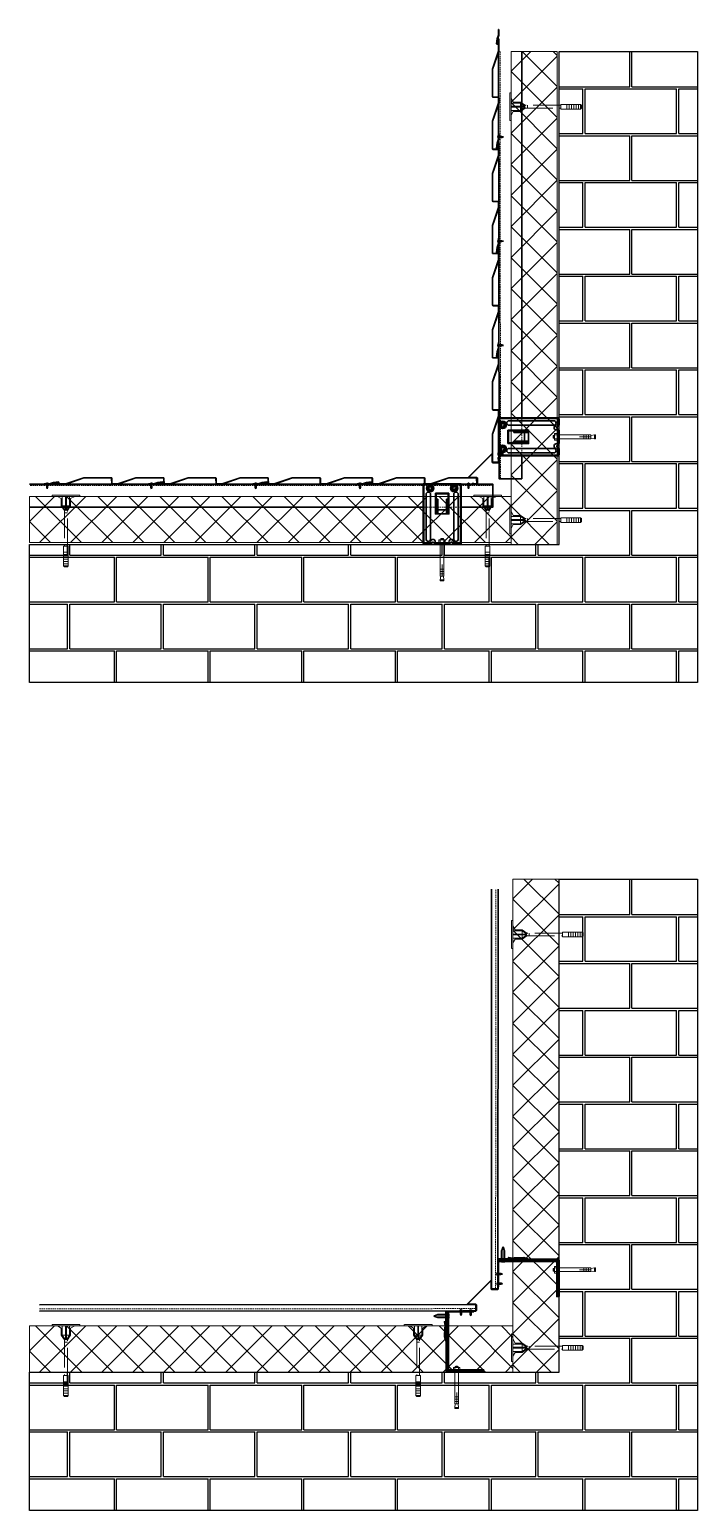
# Model space of a CAD drawing. Header units: millimetres. Extents: x 3616 to 17812, y 1698 to 9799.
# Drawn here: x 13407 to 14855, y 1841 to 5053 of the extents above; entities that cross this region are included whole.
import ezdxf

# ---------------------------------------------------------------- set-up
doc = ezdxf.new("R2010")
doc.units = ezdxf.units.MM
doc.linetypes.add('ACAD_ISO02W100', pattern=[15, 12, -3])
doc.linetypes.add('невидимая2', pattern=[4.7625, 3.175, -1.5875])
for name, color, linetype, lineweight in [('1', 250, 'Continuous', 30), ('2', 5, 'Continuous', 30), ('3', 4, 'Continuous', 15), ('30', 233, 'Continuous', 5), ('4', 233, 'Continuous', 30), ('6', 191, 'Continuous', 30), ('An', 6, 'Continuous', 20), ('brackets 80х80', 250, 'Continuous', 30), ('d1', 4, 'Continuous', 5), ('hatch', 6, 'Continuous', 5), ('hidden', 30, 'невидимая2', 5), ('Siding', 3, 'Continuous', 30)]:
    doc.layers.add(name, color=color, linetype=linetype, lineweight=lineweight)
pattern_1 = [(45, (1316.89, -6083.12), (-33.67596, 33.67596), []), (135, (1316.89, -6083.12), (-33.67596, -33.67596), [])]
pattern_2 = [(45, (1, 542.1392), (-0.56126601, 0.56126601), [])]
pattern_3 = [(45, (1, 592.1392), (-0.56126601, 0.56126601), [])]

# ---------------------------------------------------------------- blocks, each defined once
blk = doc.blocks.new('К2')
at = {"layer": '6'}
for points in [[(9083.7, 1282.7), (9088.5, 1285.4), (9088.5, 1290.9), (9083.7, 1293.7), (9079, 1290.9), (9079, 1285.4)], [(9135.7, 1282.7), (9140.5, 1285.4), (9140.5, 1290.9), (9135.7, 1293.7), (9131, 1290.9), (9131, 1285.4)]]:
    blk.add_lwpolyline(points, close=True, dxfattribs=at)
for centre, radius in [((9083.7, 1288.2), 8), ((9083.7, 1288.2), 6.5), ((9083.7, 1288.2), 5.5), ((9083.7, 1288.2), 4.76), ((9135.7, 1288.2), 8), ((9135.7, 1288.2), 6.5), ((9135.7, 1288.2), 5.5), ((9135.7, 1288.2), 4.76)]:
    blk.add_circle(centre, radius, dxfattribs=at)
at = {"layer": 'brackets 80х80'}
blk.add_line((9096.7, 1240.7), (9122.7, 1240.7), dxfattribs=at)
for points in [[(9125.9, 1167.8, -0.648545), (9133.5, 1167.5, 0.31825), (9135.4, 1166.2), (9148.7, 1166.2, 0.414214), (9150.7, 1168.2), (9150.7, 1297.2), (9068.7, 1297.2), (9068.7, 1168.2, 0.414214), (9070.7, 1166.2), (9084.1, 1166.2, 0.31825), (9086, 1167.5, -0.708231), (9093.5, 1167.5, 0.31825), (9095.4, 1166.2), (9123.7, 1166.2, 0.282892), (9125.9, 1167.8), (9125.9, 1167.8)], [(9069.7, 1297.2), (9069.7, 1169.2, 0.414214), (9071.7, 1167.2), (9083.4, 1167.2, 0.290053), (9085.2, 1168.3, -0.633394), (9094.3, 1168.3, 0.290053), (9096.1, 1167.2), (9123.4, 1167.2, 0.290053), (9125.2, 1168.3, -0.633394), (9134.3, 1168.3, 0.290053), (9136.1, 1167.2), (9147.7, 1167.2, 0.414214), (9149.7, 1169.2), (9149.7, 1297.2)], [(9097.6, 1233), (9098.5, 1234.3), (9098.5, 1263.3, -1), (9100.5, 1263.3), (9100.5, 1234.3), (9101.5, 1233)], [(9121.9, 1233), (9120.9, 1234.3), (9120.9, 1263.3, 1), (9118.9, 1263.3), (9118.9, 1234.3), (9118, 1233)], [(9083.5, 1172.6, 0.317681), (9084.7, 1173.1, -0.786444), (9094.7, 1173.1, 0.315935), (9096.2, 1172.6, 1.393721)], [(9136, 1172.6, -0.317681), (9134.7, 1173.1, 0.786444), (9124.7, 1173.1, -0.315935), (9123.3, 1172.6, -1.393721)]]:
    blk.add_lwpolyline(points, format="xyb", dxfattribs=at)
for points in [[(9074.7, 1274.7, -1), (9084.7, 1274.7), (9084.7, 1177.7, -1), (9074.7, 1177.7)], [(9134.7, 1274.7, -1), (9144.7, 1274.7), (9144.7, 1177.7, -1), (9134.7, 1177.7)]]:
    blk.add_lwpolyline(points, format="xyb", close=True, dxfattribs=at)
for points in [[(9095.2, 1277.2), (9124.2, 1277.2)], [(9095.2, 1277.2), (9095.2, 1232.2), (9124.2, 1232.2), (9124.2, 1277.2)], [(9095.2, 1232.2), (9096.7, 1240.7), (9096.7, 1275.7), (9122.7, 1275.7), (9122.7, 1240.7), (9124.2, 1232.2)]]:
    blk.add_lwpolyline(points, dxfattribs=at)
at = {"layer": 'hidden'}
for points in [[(9079.8, 1286.2, -0.8), (9079.8, 1290.2), (9087.6, 1290.2, -0.8), (9087.6, 1286.2)], [(9131.8, 1286.2, -0.8), (9131.8, 1290.2), (9139.6, 1290.2, -0.8), (9139.6, 1286.2)]]:
    blk.add_lwpolyline(points, format="xyb", close=True, dxfattribs=at)
for centre in [(9083.7, 1288.2), (9135.7, 1288.2)]:
    blk.add_circle(centre, 2.25, dxfattribs=at)
blk = doc.blocks.new('8х70')
at = {"layer": 'An'}
for p, q in [((-4, 3), (-4, 9)), ((-4, 2.6), (-4, 3)), ((-4, 1), (-4, 1.6)), ((-3, 11), (-2, 12)), ((-2, 12), (2, 12)), ((3, 11), (2, 12)), ((4, 3), (4, 9)), ((4, 2.4), (4, 3)), ((4, 1), (4, 1.4)), ((-4, -55), (4, -55)), ((-4, -60), (4, -60)), ((0, -70), (0, -45)), ((-4, -65), (4, -65)), ((-4, -78), (-3, -70)), ((4, -78), (3, -70))]:
    blk.add_line(p, q, dxfattribs=at)
at = {"layer": 'An', "lineweight": 5}
for p, q in [((-2, 12), (-2, 9)), ((2, 12), (2, 9))]:
    blk.add_line(p, q, dxfattribs=at)
at = {"layer": 'An'}
for points in [[(-7.6, 0), (7.6, 0), (7.6, 1), (-7.6, 1)], [(-7, 3), (7, 3), (7, 9), (-7, 9)], [(-4, 0), (4, 0), (4, -70), (-4, -70)], [(-3, 9), (3, 9), (3, 11), (-3, 11)], [(-4, -80), (4, -80), (4, -78), (-4, -78)]]:
    blk.add_lwpolyline(points, close=True, dxfattribs=at)
for points in [[(-7, 3), (0, 2), (0, 1), (-7, 2), (-7, 3)], [(0, 3), (7, 2), (7, 1), (0, 2), (0, 3)]]:
    blk.add_lwpolyline(points, dxfattribs=at)
blk = doc.blocks.new('an7')
at = {"color": 1, "linetype": 'ACAD_ISO02W100', "lineweight": 13, "ltscale": 5}
for p, q in [((12820.4, 8716.5), (12820.4, 8746.7)), ((12831.2, 8726.5), (12811.3, 8726.5)), ((12824.4, 8711.4), (12818.4, 8711.4)), ((12826.3, 8625.8), (12816.2, 8625.8)), ((12826.3, 8620.8), (12816.2, 8620.8)), ((12826.3, 8615.8), (12816.2, 8615.8)), ((12826.3, 8610.7), (12816.2, 8610.7)), ((12826.3, 8605.7), (12816.2, 8605.7)), ((12826.3, 8600.7), (12816.2, 8600.7)), ((12826.3, 8596.2), (12816.2, 8596.2))]:
    blk.add_line(p, q, dxfattribs=at)
for points in [[(12851.6, 8749.7), (12791.2, 8749.7), (12791.2, 8746.7), (12851.6, 8746.7), (12851.6, 8749.7)], [(12803.2, 8746.7), (12811.3, 8741.9), (12811.3, 8726.5), (12818.4, 8716.5), (12818.4, 8639.2)], [(12820.3, 8716.5), (12813.3, 8726.5), (12813.3, 8746.7)], [(12829.1, 8746.7), (12829.1, 8726.5), (12822.3, 8716.5), (12822.3, 8746.7)], [(12824.4, 8639.2), (12824.4, 8716.5), (12831.2, 8726.5), (12831.2, 8741.9), (12840.3, 8746.7)]]:
    blk.add_lwpolyline(points, dxfattribs=at)
blk.add_lwpolyline([(12826.3, 8639.2), (12816.2, 8639.2), (12816.2, 8596.2), (12818.1, 8594), (12824.7, 8594), (12826.3, 8596.2)], close=True, dxfattribs=at)
blk = doc.blocks.new('deco')
at = {"layer": '3'}
for p, q in [((-0.29, 0), (-0.29, 1.2)), ((0.29, 0), (0.29, 1.2))]:
    blk.add_line(p, q, dxfattribs=at)
at = {"layer": '4'}
for p, q in [((0, 1.48), (-0.5, 1)), ((-0.5, 0), (-0.5, 1)), ((0.5, 0), (-0.5, 0)), ((0, 1.48), (0.5, 1)), ((0.5, 0), (0.5, 1)), ((1.52, 0), (-1.52, 0)), ((-1.52, 0), (-1.52, -0.11)), ((-1.52, -0.11), (1.52, -0.11)), ((-0.08, -0.23), (-0.46, -0.23)), ((0.08, -0.17), (-0.08, -0.17)), ((-0.08, -0.17), (-0.08, -0.23)), ((0.08, -0.23), (0.08, -0.17)), ((0.46, -0.23), (0.08, -0.23)), ((1.52, -0.11), (1.52, 0))]:
    blk.add_line(p, q, dxfattribs=at)
for major_axis, start_param, end_param in [((-1.52, 0), 0.791077, 1.266344), ((1.52, 0), -1.266344, -0.791077)]:
    blk.add_ellipse((0, 0.24), major_axis=major_axis, ratio=0.329918, start_param=start_param, end_param=end_param, dxfattribs=at)
blk = doc.blocks.new('К3')
at = {"layer": 'hatch'}
h = blk.add_hatch(dxfattribs=at)
h.set_pattern_fill('ANSI31', color=256, scale=0.25, style=0)
h.set_pattern_definition([(225, (-4367.9386, 16477.5957), (0.561266008, -0.561266008), [])])
h.paths.add_polyline_path([(9280.7, 1297.2), (9220.7, 1297.2), (9220.7, 1253.2), (9219.5, 1253.2), (9219.5, 1297.2), (9219.5, 1298.4), (9280.7, 1298.4)])
h = blk.add_hatch(dxfattribs=at)
h.set_pattern_fill('ANSI31', color=256, scale=0.25, style=0)
h.set_pattern_definition(pattern_3)
h.paths.add_polyline_path([(9221.7, 1297.2), (9221.7, 1290.7), (9220.7, 1290.7), (9220.7, 1297.2)])
h = blk.add_hatch(dxfattribs=at)
h.set_pattern_fill('ANSI31', color=256, scale=0.25, style=0)
h.set_pattern_definition(pattern_3)
h.paths.add_polyline_path([(9220.7, 1277.2), (9221.7, 1277.2), (9221.7, 1285.7), (9220.7, 1285.7)])
h = blk.add_hatch(dxfattribs=at)
h.set_pattern_fill('ANSI31', color=256, scale=0.25, style=0)
h.set_pattern_definition(pattern_2)
edge = h.paths.add_edge_path()
edge.add_line((9230.3, 1166.2), (9225.2, 1166.2))
edge.add_line((9225.2, 1166.2), (9220.7, 1172.2))
edge.add_line((9220.7, 1172.2), (9220.7, 1231.8))
edge.add_arc((9218.7, 1231.8), 2, 0, 18.1873)
edge.add_line((9220.6, 1232.5), (9217.8, 1240.3))
edge.add_arc((9219.7, 1240.9), 2, 176.1109, 198.1873, ccw=False)
edge.add_line((9217.7, 1241.1), (9218.5, 1267))
edge.add_line((9218.5, 1267), (9216.7, 1275.5))
edge.add_line((9216.7, 1275.5), (9217.7, 1275.7))
edge.add_line((9217.7, 1275.7), (9219.5, 1267))
edge.add_line((9219.5, 1267), (9218.7, 1241))
edge.add_arc((9219.7, 1240.9), 1, 176.1109, 198.1873)
edge.add_line((9218.8, 1240.6), (9221.6, 1232.8))
edge.add_arc((9218.7, 1231.8), 3, 0, 18.1873, ccw=False)
edge.add_line((9221.7, 1231.8), (9221.7, 1172.6))
edge.add_line((9221.7, 1172.6), (9225.7, 1167.2))
edge.add_line((9225.7, 1167.2), (9230.3, 1167.2))
edge.add_line((9230.3, 1167.2), (9230.3, 1166.2))
h = blk.add_hatch(dxfattribs=at)
h.set_pattern_fill('ANSI31', color=256, scale=0.25, style=0)
h.paths.add_polyline_path([(9258.3, 1167.2), (9265.7, 1167.2), (9265.7, 1166.2), (9258.3, 1166.2)])
h = blk.add_hatch(dxfattribs=at)
h.set_pattern_fill('ANSI31', color=256, scale=0.25, style=0)
h.set_pattern_definition(pattern_2)
h.paths.add_polyline_path([(9293.7, 1167.2), (9301.7, 1167.2), (9301.7, 1166.2), (9293.7, 1166.2)])
at = {"layer": '2'}
blk.add_lwpolyline([(9280.7, 1297.2), (9220.7, 1297.2), (9220.7, 1253.2), (9219.5, 1253.2), (9219.5, 1297.2), (9219.5, 1298.4), (9280.7, 1298.4)], close=True, dxfattribs=at)
at = {"layer": 'brackets 80х80'}
blk.add_line((9221.7, 1297.2), (9221.7, 1172.6), dxfattribs=at)
for points in [[(9220.7, 1297.2), (9220.7, 1168.2, 0.414214), (9222.7, 1166.2), (9301.7, 1166.2), (9301.7, 1171.2), (9225.7, 1171.2), (9225.7, 1297.2)], [(9230.3, 1166.2), (9230.3, 1166.2), (9230.3, 1166.2), (9230.3, 1166.2), (9230.3, 1166.2), (9225.2, 1166.2), (9220.7, 1172.2), (9220.7, 1231.8, 0.079524), (9220.6, 1232.5), (9217.8, 1240.3, -0.096626), (9217.7, 1241.1), (9218.5, 1267), (9216.7, 1275.5), (9217.7, 1275.7), (9219.5, 1267), (9218.7, 1241, 0.096626), (9218.8, 1240.6), (9221.6, 1232.8, -0.079524), (9221.7, 1231.8), (9221.7, 1172.6), (9225.7, 1167.2), (9230.3, 1167.2)]]:
    blk.add_lwpolyline(points, format="xyb", close=True, dxfattribs=at)
for points in [[(9221.7, 1297.2), (9221.7, 1290.7), (9220.7, 1290.7), (9220.7, 1297.2)], [(9220.7, 1277.2), (9221.7, 1277.2), (9221.7, 1285.7), (9220.7, 1285.7)], [(9258.3, 1167.2), (9265.7, 1167.2), (9265.7, 1166.2), (9258.3, 1166.2)], [(9293.7, 1167.2), (9301.7, 1167.2), (9301.7, 1166.2), (9293.7, 1166.2)]]:
    blk.add_lwpolyline(points, close=True, dxfattribs=at)
for points in [[(9218.5, 1264.3), (9217.6, 1263.1), (9216.7, 1242.2), (9217.7, 1241.1)], [(9225.7, 1167.2), (9301.7, 1167.2)]]:
    blk.add_lwpolyline(points, dxfattribs=at)
blk.add_lwpolyline([(9301.7, 1168.7), (9259.2, 1168.7, 0.414214), (9257.7, 1167.2), (9257.7, 1167.2)], format="xyb", dxfattribs=at)

msp = doc.modelspace()

# ---------------------------------------------------------------- hatches: boundary and pattern name
h = msp.add_hatch()
h.set_pattern_fill('AR-B816C', color=253, scale=0.5, style=0)
h.set_pattern_definition([(0, (-5302.46, -9299.73), (101.6, 101.6), [198.4375, -4.7625]), (0, (-5404.06, -9294.97), (101.6, 101.6), [198.4375, -4.7625]), (90, (-5302.46, -9299.73), (-101.6, 101.6), [-106.3625, 96.8375]), (90, (-5307.22, -9299.73), (-101.6, 101.6), [-106.3625, 96.8375])])
h.paths.add_polyline_path([(14854.9, 5005.7), (14854.9, 3636.5), (13406.7, 3636.5), (13406.7, 3936.5), (14554.9, 3936.5), (14554.9, 5005.7)])
h = msp.add_hatch()
h.set_pattern_fill('AR-B816C', color=253, scale=0.5, style=0)
h.set_pattern_definition([(0, (-5302.46, -11095.33), (101.6, 101.6), [198.4375, -4.7625]), (0, (-5404.06, -11090.57), (101.6, 101.6), [198.4375, -4.7625]), (90, (-5302.46, -11095.33), (-101.6, 101.6), [-106.3625, 96.8375]), (90, (-5307.22, -11095.33), (-101.6, 101.6), [-106.3625, 96.8375])])
h.paths.add_polyline_path([(14854.9, 3210.1), (14854.9, 1840.9), (13406.7, 1840.9), (13406.7, 2140.9), (14554.9, 2140.9), (14554.9, 3210.1)])
at = {"layer": '30'}
h = msp.add_hatch(dxfattribs=at)
h.set_pattern_fill('ANSI37', color=256, scale=15, style=0)
h.set_pattern_definition(pattern_1)
h.paths.add_polyline_path([(14451, 5005.7), (14451, 3936.5), (14551, 3936.5), (14551, 5005.7)])
h = msp.add_hatch(dxfattribs=at)
h.set_pattern_fill('ANSI37', color=256, scale=15, style=0)
h.set_pattern_definition(pattern_1)
h.paths.add_polyline_path([(13406.7, 4040.4), (14451, 4040.4), (14451, 3940.4), (13406.7, 3940.4)])
h = msp.add_hatch(dxfattribs=at)
h.set_pattern_fill('ANSI37', color=256, scale=15, style=0)
h.set_pattern_definition([(45, (1320.78, -7878.72), (-33.67596, 33.67596), []), (135, (1320.78, -7878.72), (-33.67596, -33.67596), [])])
h.paths.add_polyline_path([(14454.9, 3210.1), (14454.9, 2140.9), (14554.9, 2140.9), (14554.9, 3210.1)])
h = msp.add_hatch(dxfattribs=at)
h.set_pattern_fill('ANSI37', color=256, scale=15, style=0)
h.set_pattern_definition([(45, (1316.89, -7882.61), (-33.67596, 33.67596), []), (135, (1316.89, -7882.61), (-33.67596, -33.67596), [])])
h.paths.add_polyline_path([(13406.7, 2240.9), (14454.9, 2240.9), (14454.9, 2140.9), (13406.7, 2140.9)])

# ---------------------------------------------------------------- linework, layer by layer
at = {"color": 253}
for points in [[(14854.9, 5005.7), (14854.9, 5005.7), (14854.9, 5005.7), (14854.9, 3636.5), (13406.7, 3636.5), (13406.7, 3636.5), (13406.7, 3636.5), (13406.7, 3636.5), (13406.7, 3636.5), (13406.7, 3936.5), (14554.9, 3936.5), (14554.9, 5005.7), (14854.9, 5005.7), (14854.9, 5005.7)], [(14854.9, 3210.1), (14854.9, 3210.1), (14854.9, 3210.1), (14854.9, 1840.9), (13406.7, 1840.9), (13406.7, 1840.9), (13406.7, 1840.9), (13406.7, 1840.9), (13406.7, 1840.9), (13406.7, 2140.9), (14554.9, 2140.9), (14554.9, 3210.1), (14854.9, 3210.1), (14854.9, 3210.1)]]:
    msp.add_lwpolyline(points, close=True, dxfattribs=at)
at = {"layer": '2'}
for points in [[(14423.9, 5005.7), (14424.9, 4078.9), (14473.9, 4078.9), (14473.9, 4128.7)], [(14473.9, 4210.7), (14473.9, 5005.7)], [(13406.7, 4067), (14411.3, 4066.8), (14411.3, 4017.5), (14342.4, 4017.5)], [(14260.4, 4017.5), (13406.7, 4017.5)]]:
    msp.add_lwpolyline(points, dxfattribs=at)
at = {"layer": '30'}
for points in [[(14451, 5005.7), (14451, 3936.5), (14551, 3936.5), (14551, 5005.7)], [(13406.7, 4040.4), (14451, 4040.4), (14451, 3940.4), (13406.7, 3940.4)], [(14454.9, 3210.1), (14454.9, 2140.9), (14554.9, 2140.9), (14554.9, 3210.1)], [(13406.7, 2240.9), (14454.9, 2240.9), (14454.9, 2140.9), (13406.7, 2140.9)]]:
    msp.add_lwpolyline(points, close=True, dxfattribs=at)
at = {"layer": '6'}
for points in [[(14349.3, 4067.3), (14376.3, 4067.3, 0.414214), (14377.3, 4068.3), (14377.3, 4080, 0.414214), (14376.3, 4081), (14359.7, 4081, -0.668179), (14359, 4082.7), (14408.7, 4132.3, -0.668179), (14410.4, 4131.6), (14410.4, 4115, 0.414214), (14411.4, 4114), (14423.4, 4114, 0.414214), (14424.4, 4115), (14424.4, 4142), (14424.9, 4142), (14424.9, 4115, -0.414214), (14423.4, 4113.5), (14411.4, 4113.5, -0.414214), (14409.9, 4115), (14409.9, 4131.6, 0.668179), (14409, 4131.9), (14359.4, 4082.3, 0.668179), (14359.7, 4081.5), (14376.3, 4081.5, -0.414214), (14377.8, 4080), (14377.8, 4068.3, -0.414214), (14376.3, 4066.8), (14349.3, 4066.8)], [(14347.1, 2273.6), (14374.1, 2273.6, 0.414214), (14375.1, 2274.6), (14375.1, 2286.6, 0.414214), (14374.1, 2287.6), (14357.5, 2287.6, -0.668179), (14356.8, 2289.3), (14406.5, 2338.9, -0.668179), (14408.2, 2338.2), (14408.2, 2321.6, 0.414214), (14409.2, 2320.6), (14421.2, 2320.6, 0.414214), (14422.2, 2321.6), (14422.2, 2348.6), (14422.7, 2348.6), (14422.7, 2321.6, -0.414214), (14421.2, 2320.1), (14409.2, 2320.1, -0.414214), (14407.7, 2321.6), (14407.7, 2338.2, 0.668179), (14406.8, 2338.5), (14357.2, 2288.9, 0.668179), (14357.5, 2288.1), (14374.1, 2288.1, -0.414214), (14375.6, 2286.6), (14375.6, 2274.6, -0.414214), (14374.1, 2273.1), (14347.1, 2273.1)]]:
    msp.add_lwpolyline(points, format="xyb", close=True, dxfattribs=at)
at = {"layer": 'hidden'}
for p, q in [((14427.9, 4078.9), (14426.9, 5005.7)), ((14411.3, 4063.8), (13406.7, 4064)), ((14417.3, 2321.6), (14417.8, 3188.8)), ((14421.7, 2321.6), (14422.2, 3188.8)), ((14374.2, 2278.5), (13428, 2278)), ((14374.2, 2274.1), (13428, 2273.6))]:
    msp.add_line(p, q, dxfattribs=at)
for points in [[(14424.4, 5048.1), (14424.4, 5045.1), (14423.9, 5045.1), (14423.9, 5048.1)], [(14424.4, 4821.9), (14424.4, 4818.9), (14423.9, 4818.9), (14423.9, 4821.9)], [(14424.4, 4595.7), (14424.4, 4592.7), (14423.9, 4592.7), (14423.9, 4595.7)], [(14424.4, 4369.6), (14424.4, 4366.6), (14423.9, 4366.6), (14423.9, 4369.6)], [(13443.2, 4067), (13446.2, 4067), (13446.2, 4067.5), (13443.2, 4067.5)], [(13669.4, 4067), (13672.4, 4067), (13672.4, 4067.5), (13669.4, 4067.5)], [(13895.6, 4067), (13898.6, 4067), (13898.6, 4067.5), (13895.6, 4067.5)], [(14121.8, 4067), (14124.8, 4067), (14124.8, 4067.5), (14121.8, 4067.5)]]:
    msp.add_lwpolyline(points, close=True, dxfattribs=at)
for points in [[(14473.9, 4128.7), (14473.9, 4210.7)], [(14342.4, 4017.5), (14260.4, 4017.5)]]:
    msp.add_lwpolyline(points, dxfattribs=at)
at = {"layer": 'Siding'}
for points in [[(14424.4, 5053.1), (14424.4, 5042.3, -0.074412), (14424.2, 5041.3), (14421.1, 5032.7), (14420, 5022.2, 0.398209), (14420.5, 5021.8, 0.253287), (14421.2, 5022.2, 0.247026), (14421.3, 5023.1, 0.013633), (14420.9, 5024.3, -0.081757), (14420.7, 5026), (14421.4, 5031.8, -0.990058), (14424.4, 5031.8), (14424.4, 5019.3), (14424.4, 5006.2), (14410.9, 4967.2), (14410.9, 4907.7, 0.377396), (14412, 4906.8), (14422.7, 4906.6, -0.413519), (14424.4, 4904.9), (14424.4, 4893.2), (14410.9, 4854.2), (14410.9, 4794.9, 0.404656), (14411.9, 4793.8), (14423.4, 4793.6), (14423.4, 4799), (14423, 4800), (14423, 4803.5), (14423.5, 4803.5), (14423.5, 4800.1), (14423.9, 4799.1), (14423.9, 4793.1), (14411.9, 4793.3, -0.405546), (14410.4, 4794.9), (14410.4, 4854.3), (14410.4, 4854.3), (14423.9, 4893.3), (14423.9, 4904.9), (14423.9, 4904.9, 0.414214), (14422.7, 4906.1), (14412, 4906.3), (14412, 4906.3, -0.382843), (14410.4, 4907.7), (14410.4, 4967.3), (14423.9, 5006.3), (14423.9, 5019.3), (14423.9, 5031.8), (14423.9, 5031.8, 1), (14421.9, 5031.8), (14421.2, 5026, 0.079849), (14421.3, 5024.4, -0.012939), (14421.7, 5023.3, -0.242715), (14421.7, 5021.9, -0.256034), (14420.5, 5021.3, -0.412321), (14419.5, 5022.3), (14420.6, 5032.8), (14423.7, 5041.4, 0.074412), (14423.9, 5042.3), (14423.9, 5053.1)], [(14424.4, 4826.9), (14424.4, 4816.1, -0.074412), (14424.2, 4815.1), (14421.1, 4806.5), (14420, 4796.1, 0.398209), (14420.5, 4795.6, 0.253287), (14421.2, 4796, 0.247026), (14421.3, 4796.9, 0.013633), (14420.9, 4798.1, -0.081757), (14420.7, 4799.8), (14421.4, 4805.6, -0.990058), (14424.4, 4805.6), (14424.4, 4793.1), (14424.4, 4780), (14410.9, 4741), (14410.9, 4681.6, 0.377396), (14412, 4680.6), (14422.7, 4680.4, -0.413519), (14424.4, 4678.7), (14424.4, 4667), (14410.9, 4628), (14410.9, 4568.7, 0.404656), (14411.9, 4567.6), (14423.4, 4567.4), (14423.4, 4572.8), (14423, 4573.8), (14423, 4577.3), (14423.5, 4577.3), (14423.5, 4573.9), (14423.9, 4572.9), (14423.9, 4566.9), (14411.9, 4567.1, -0.405546), (14410.4, 4568.7), (14410.4, 4628.1), (14410.4, 4628.1), (14423.9, 4667.1), (14423.9, 4678.7), (14423.9, 4678.7, 0.414214), (14422.7, 4679.9), (14412, 4680.1), (14412, 4680.1, -0.382843), (14410.4, 4681.5), (14410.4, 4741.1), (14423.9, 4780.1), (14423.9, 4793.1), (14423.9, 4805.6), (14423.9, 4805.6, 1), (14421.9, 4805.6), (14421.2, 4799.8, 0.079849), (14421.3, 4798.3, -0.012939), (14421.7, 4797.1, -0.242715), (14421.7, 4795.8, -0.256034), (14420.5, 4795.1, -0.412321), (14419.5, 4796.1), (14420.6, 4806.6), (14423.7, 4815.3, 0.074412), (14423.9, 4816.1), (14423.9, 4826.9)], [(14424.4, 4600.7), (14424.4, 4590, -0.074412), (14424.2, 4588.9), (14421.1, 4580.3), (14420, 4569.9, 0.398209), (14420.5, 4569.4, 0.253287), (14421.2, 4569.8, 0.247026), (14421.3, 4570.8, 0.013633), (14420.9, 4571.9, -0.081757), (14420.7, 4573.7), (14421.4, 4579.4, -0.990058), (14424.4, 4579.4), (14424.4, 4566.9), (14424.4, 4553.8), (14410.9, 4514.8), (14410.9, 4455.4, 0.377396), (14412, 4454.4), (14422.7, 4454.3, -0.413519), (14424.4, 4452.6), (14424.4, 4440.8), (14410.9, 4401.8), (14410.9, 4342.5, 0.404656), (14411.9, 4341.4), (14423.4, 4341.2), (14423.4, 4346.6), (14423, 4347.6), (14423, 4351.1), (14423.5, 4351.1), (14423.5, 4347.7), (14423.9, 4346.7), (14423.9, 4340.7), (14411.9, 4340.9, -0.405546), (14410.4, 4342.5), (14410.4, 4401.9), (14410.4, 4401.9), (14423.9, 4440.9), (14423.9, 4452.6), (14423.9, 4452.6, 0.414214), (14422.7, 4453.8), (14412, 4453.9), (14412, 4453.9, -0.382843), (14410.4, 4455.4), (14410.4, 4514.9), (14423.9, 4553.9), (14423.9, 4566.9), (14423.9, 4579.4), (14423.9, 4579.4, 1), (14421.9, 4579.4), (14421.2, 4573.6, 0.079849), (14421.3, 4572.1, -0.012939), (14421.7, 4570.9, -0.242715), (14421.7, 4569.6, -0.256034), (14420.5, 4568.9, -0.412321), (14419.5, 4569.9), (14420.6, 4580.4), (14423.7, 4589.1, 0.074412), (14423.9, 4590), (14423.9, 4600.7)], [(14424.4, 4374.6), (14424.4, 4363.8, -0.074412), (14424.2, 4362.8), (14421.1, 4354.1), (14420, 4343.7, 0.398209), (14420.5, 4343.2, 0.253287), (14421.2, 4343.7, 0.247026), (14421.3, 4344.6, 0.013633), (14420.9, 4345.8, -0.081757), (14420.7, 4347.5), (14421.4, 4353.3, -0.990058), (14424.4, 4353.2), (14424.4, 4340.7), (14424.4, 4327.7), (14410.9, 4288.7), (14410.9, 4229.2, 0.377396), (14412, 4228.2), (14422.7, 4228.1, -0.413519), (14424.4, 4226.4), (14424.4, 4214.7), (14410.9, 4175.7), (14410.9, 4116.3, 0.404656), (14411.9, 4115.2), (14423.4, 4115.1), (14423.4, 4120.5), (14423, 4121.5), (14423, 4125), (14423.5, 4125), (14423.5, 4121.6), (14423.9, 4120.6), (14423.9, 4114.6), (14411.9, 4114.7, -0.405546), (14410.4, 4116.3), (14410.4, 4175.7), (14410.4, 4175.7), (14423.9, 4214.7), (14423.9, 4226.4), (14423.9, 4226.4, 0.414214), (14422.7, 4227.6), (14412, 4227.7), (14412, 4227.7, -0.382843), (14410.4, 4229.2), (14410.4, 4288.7), (14423.9, 4327.7), (14423.9, 4340.7), (14423.9, 4353.2), (14423.9, 4353.2, 1), (14421.9, 4353.2), (14421.2, 4347.4, 0.079849), (14421.3, 4345.9, -0.012939), (14421.7, 4344.8, -0.242715), (14421.7, 4343.4, -0.256034), (14420.5, 4342.7, -0.412321), (14419.5, 4343.7), (14420.6, 4354.2), (14423.7, 4362.9, 0.074412), (14423.9, 4363.8), (14423.9, 4374.6)], [(13438.2, 4067), (13449, 4067, 0.074412), (13450, 4067.1), (13458.7, 4070.3), (13469.1, 4071.4, -0.398209), (13469.6, 4070.9, -0.253287), (13469.1, 4070.1, -0.247026), (13468.2, 4070.1, -0.013633), (13467, 4070.5, 0.081757), (13465.3, 4070.6), (13459.5, 4070, 0.990058), (13459.6, 4067), (13472.1, 4067), (13485.1, 4067), (13524.1, 4080.5), (13583.6, 4080.5, -0.377396), (13584.6, 4079.4), (13584.7, 4068.7, 0.413519), (13586.4, 4067), (13598.1, 4067), (13637.1, 4080.5), (13696.5, 4080.5, -0.404656), (13697.6, 4079.4), (13697.7, 4068), (13692.3, 4068), (13691.3, 4068.4), (13687.8, 4068.4), (13687.8, 4067.9), (13691.2, 4067.9), (13692.2, 4067.5), (13698.2, 4067.5), (13698.1, 4079.4, 0.405546), (13696.5, 4081), (13637.1, 4081), (13637.1, 4081), (13598.1, 4067.5), (13586.4, 4067.5), (13586.4, 4067.5, -0.414214), (13585.2, 4068.7), (13585.1, 4079.4), (13585.1, 4079.4, 0.382843), (13583.6, 4081), (13524.1, 4081), (13485.1, 4067.5), (13472.1, 4067.5), (13459.6, 4067.5), (13459.6, 4067.5, -1), (13459.6, 4069.5), (13465.4, 4070.1, -0.079849), (13466.9, 4070, 0.012939), (13468, 4069.6, 0.242715), (13469.4, 4069.7, 0.256034), (13470.1, 4070.9, 0.412321), (13469.1, 4071.9), (13458.6, 4070.8), (13449.9, 4067.6, -0.074412), (13449, 4067.5), (13438.2, 4067.5)], [(13664.4, 4067), (13675.2, 4067, 0.074412), (13676.2, 4067.1), (13684.8, 4070.3), (13695.3, 4071.4, -0.398209), (13695.7, 4070.9, -0.253287), (13695.3, 4070.1, -0.247026), (13694.4, 4070.1, -0.013633), (13693.2, 4070.5, 0.081757), (13691.5, 4070.6), (13685.7, 4070, 0.990058), (13685.7, 4067), (13698.2, 4067), (13711.3, 4067), (13750.3, 4080.5), (13809.8, 4080.5, -0.377396), (13810.7, 4079.4), (13810.9, 4068.7, 0.413519), (13812.6, 4067), (13824.3, 4067), (13863.3, 4080.5), (13922.6, 4080.5, -0.404656), (13923.7, 4079.4), (13923.9, 4068), (13918.5, 4068), (13917.5, 4068.4), (13914, 4068.4), (13914, 4067.9), (13917.4, 4067.9), (13918.4, 4067.5), (13924.4, 4067.5), (13924.2, 4079.4, 0.405546), (13922.6, 4081), (13863.2, 4081), (13863.2, 4081), (13824.2, 4067.5), (13812.6, 4067.5), (13812.6, 4067.5, -0.414214), (13811.4, 4068.7), (13811.2, 4079.4), (13811.2, 4079.4, 0.382843), (13809.8, 4081), (13750.2, 4081), (13711.2, 4067.5), (13698.2, 4067.5), (13685.7, 4067.5), (13685.7, 4067.5, -1), (13685.7, 4069.5), (13691.5, 4070.1, -0.079849), (13693.1, 4070, 0.012939), (13694.2, 4069.6, 0.242715), (13695.6, 4069.7, 0.256034), (13696.2, 4070.9, 0.412321), (13695.2, 4071.9), (13684.7, 4070.8), (13676.1, 4067.6, -0.074412), (13675.2, 4067.5), (13664.4, 4067.5)], [(13890.6, 4067), (13901.4, 4067, 0.074412), (13902.4, 4067.1), (13911, 4070.3), (13921.4, 4071.4, -0.398209), (13921.9, 4070.9, -0.253287), (13921.5, 4070.1, -0.247026), (13920.6, 4070.1, -0.013633), (13919.4, 4070.5, 0.081757), (13917.7, 4070.6), (13911.9, 4070, 0.990058), (13911.9, 4067), (13924.4, 4067), (13937.5, 4067), (13976.5, 4080.5), (14035.9, 4080.5, -0.377396), (14036.9, 4079.4), (14037.1, 4068.7, 0.413519), (14038.8, 4067), (14050.5, 4067), (14089.5, 4080.5), (14148.8, 4080.5, -0.404656), (14149.9, 4079.4), (14150.1, 4068), (14144.7, 4068), (14143.7, 4068.4), (14140.2, 4068.4), (14140.2, 4067.9), (14143.6, 4067.9), (14144.6, 4067.5), (14150.6, 4067.5), (14150.4, 4079.4, 0.405546), (14148.8, 4081), (14089.4, 4081), (14089.4, 4081), (14050.4, 4067.5), (14038.8, 4067.5), (14038.8, 4067.5, -0.414214), (14037.6, 4068.7), (14037.4, 4079.4), (14037.4, 4079.4, 0.382843), (14036, 4081), (13976.4, 4081), (13937.4, 4067.5), (13924.4, 4067.5), (13911.9, 4067.5), (13911.9, 4067.5, -1), (13911.9, 4069.5), (13917.7, 4070.1, -0.079849), (13919.2, 4070, 0.012939), (13920.4, 4069.6, 0.242715), (13921.8, 4069.7, 0.256034), (13922.4, 4070.9, 0.412321), (13921.4, 4071.9), (13910.9, 4070.8), (13902.2, 4067.6, -0.074412), (13901.4, 4067.5), (13890.6, 4067.5)], [(14116.8, 4067), (14127.5, 4067, 0.074412), (14128.6, 4067.1), (14137.2, 4070.3), (14147.6, 4071.4, -0.398209), (14148.1, 4070.9, -0.253287), (14147.7, 4070.1, -0.247026), (14146.8, 4070.1, -0.013633), (14145.6, 4070.5, 0.081757), (14143.9, 4070.6), (14138.1, 4070, 0.990058), (14138.1, 4067), (14150.6, 4067), (14163.7, 4067), (14202.7, 4080.5), (14262.1, 4080.5, -0.377396), (14263.1, 4079.4), (14263.3, 4068.7, 0.413519), (14265, 4067), (14276.7, 4067), (14315.7, 4080.5), (14375, 4080.5, -0.404656), (14376.1, 4079.4), (14376.3, 4068), (14370.9, 4068), (14369.9, 4068.4), (14366.4, 4068.4), (14366.4, 4067.9), (14369.8, 4067.9), (14370.8, 4067.5), (14376.8, 4067.5), (14376.6, 4079.4, 0.405546), (14375, 4081), (14315.6, 4081), (14315.6, 4081), (14276.6, 4067.5), (14265, 4067.5), (14265, 4067.5, -0.414214), (14263.8, 4068.7), (14263.6, 4079.4), (14263.6, 4079.4, 0.382843), (14262.1, 4081), (14202.6, 4081), (14163.6, 4067.5), (14150.6, 4067.5), (14138.1, 4067.5), (14138.1, 4067.5, -1), (14138.1, 4069.5), (14143.9, 4070.1, -0.079849), (14145.4, 4070, 0.012939), (14146.6, 4069.6, 0.242715), (14147.9, 4069.7, 0.256034), (14148.6, 4070.9, 0.412321), (14147.6, 4071.9), (14137.1, 4070.8), (14128.4, 4067.6, -0.074412), (14127.5, 4067.5), (14116.8, 4067.5)]]:
    msp.add_lwpolyline(points, format="xyb", close=True, dxfattribs=at)
for points in [[(14422.7, 3188.8), (14422.2, 2321.6), (14408.2, 2321.6), (14408.7, 3188.8)], [(13428, 2273.1), (14374.2, 2273.6), (14374.2, 2287.6), (13428, 2287.1)]]:
    msp.add_lwpolyline(points, dxfattribs=at)

# ---------------------------------------------------------------- block references
at = {"layer": '1', "yscale": 7, "zscale": 2}
for p, xscale, rotation in [((14423.9, 4820.4), 2, 269.9999999999789), ((14423.9, 4594.2), 2, 269.9999999999789), ((14423.9, 4368.1), 2, 269.9999999999789), ((14424.1, 4132.8), 2, 269.9999999999789), ((13444.7, 4067.5), 2, 179.9999999999789), ((13670.9, 4067.5), 2, 179.9999999999789), ((13897.1, 4067.5), 2, 179.9999999999789), ((14123.3, 4067.5), 2, 179.9999999999789), ((14358.5, 4067.3), 2, 179.9999999999789), ((14421.7, 2353.6), -2, 269.9999999999972), ((14422.2, 2332.5), -2, 269.9999999999972), ((14342.1, 2274), 2, 179.9999999999913), ((14363.3, 2273.6), 2, 179.9999999999913)]:
    msp.add_blockref('deco', p, dxfattribs=dict(at, xscale=xscale, rotation=rotation))
at = {"layer": '6', "rotation": 90}
for p in [(23197.6, -7935.5), (23197.6, -8832), (23201.5, -9731.1), (23201.5, -10627.6)]:
    msp.add_blockref('an7', p, dxfattribs=at)
at = {"layer": '6'}
for p in [(664.1, -4706.3), (1578.6, -4706.3), (664.1, -6505.8), (1428.1, -6505.8)]:
    msp.add_blockref('an7', p, dxfattribs=at)
at = {"layer": 'An', "rotation": 90}
msp.add_blockref('8х70', (14553.9, 4169.7), dxfattribs=at)
at = {"layer": 'An'}
for p in [(14301.2, 3937.5), (14332.9, 2141.9)]:
    msp.add_blockref('8х70', p, dxfattribs=at)
at = {"layer": 'An', "xscale": -1, "rotation": 89.99999999998849}
msp.add_blockref('8х70', (14553.9, 2362.8), dxfattribs=at)
at = {"layer": 'brackets 80х80', "xscale": -1}
for name, p, rotation in [('К2', (15721, 13279.4), 90), ('К3', (15721, 11606.2), 89.99999999998849)]:
    msp.add_blockref(name, p, dxfattribs=dict(at, rotation=rotation))
at = {"layer": 'brackets 80х80'}
for name, p in [('К2', (5191.7, 2770.3)), ('К3', (5089.5, 974.7))]:
    msp.add_blockref(name, p, dxfattribs=at)
at = {"layer": 'd1', "yscale": 19, "zscale": 6.299999999999272}
for p, xscale, rotation in [((14433.4, 2384.5), -6.299999999999272, 359.9999999999886), ((14311.2, 2262.3), 6.299999999999272, 90)]:
    msp.add_blockref('deco', p, dxfattribs=dict(at, xscale=xscale, rotation=rotation))

doc.saveas('drawing.dxf')
